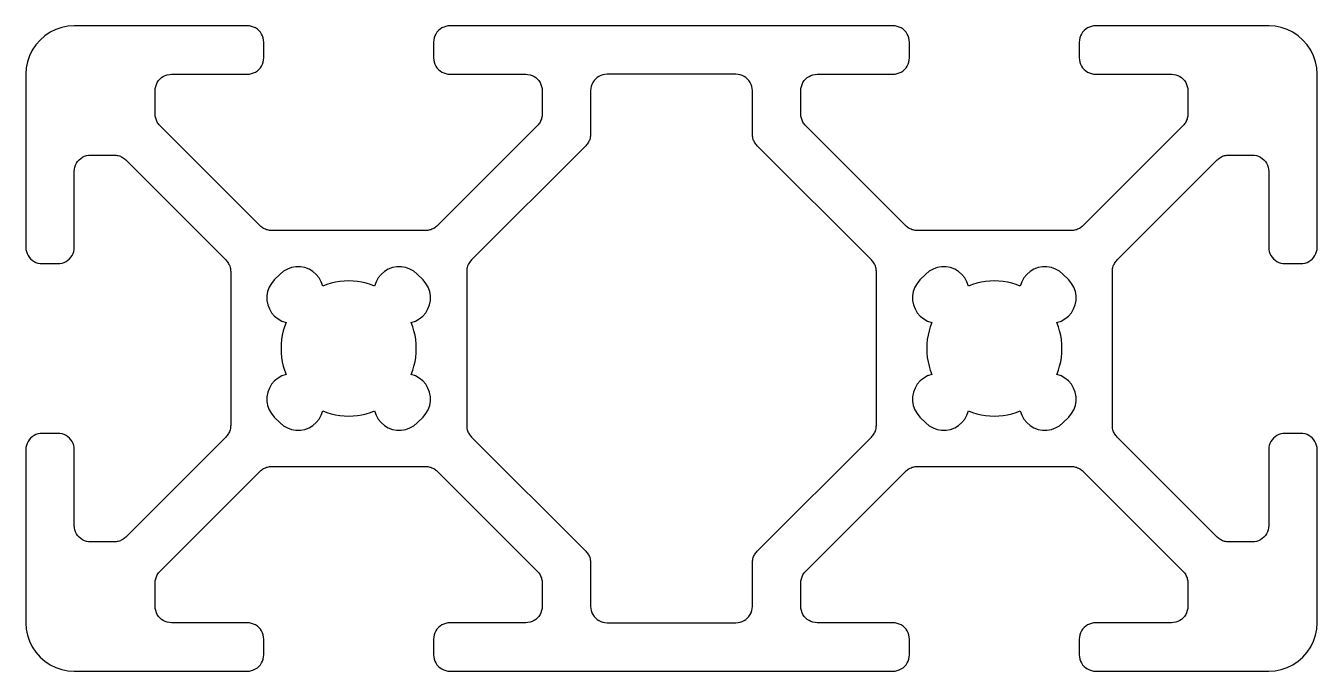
# Model space of a CAD drawing. Header units: millimetres. Extents: x 951.5 to 991.5, y 627.7 to 647.7.
import ezdxf

# ---------------------------------------------------------------- set-up
doc = ezdxf.new("R2010")
doc.units = ezdxf.units.MM

msp = doc.modelspace()

# ---------------------------------------------------------------- linework, layer by layer
for points in [[(955.771, 646.172), (955.83, 646.201), (955.893, 646.222), (955.958, 646.235), (956.025, 646.24), (958.374, 646.24), (958.44, 646.244), (958.505, 646.257), (958.568, 646.278), (958.628, 646.308), (958.683, 646.345), (958.733, 646.388), (958.777, 646.438), (958.814, 646.494), (958.843, 646.553), (958.864, 646.616), (958.877, 646.681), (958.882, 646.748), (958.882, 647.232), (958.877, 647.298), (958.864, 647.363), (958.843, 647.426), (958.814, 647.486), (958.777, 647.541), (958.733, 647.591), (958.683, 647.635), (958.628, 647.672), (958.568, 647.701), (958.505, 647.722), (958.44, 647.735), (958.374, 647.74), (953.012, 647.74), (952.816, 647.727), (952.624, 647.689), (952.438, 647.626), (952.262, 647.539), (952.099, 647.43), (951.951, 647.3), (951.822, 647.153), (951.713, 646.99), (951.626, 646.814), (951.563, 646.628), (951.525, 646.435), (951.512, 646.24), (951.512, 640.878), (951.516, 640.811), (951.529, 640.746), (951.55, 640.683), (951.58, 640.624), (951.617, 640.568), (951.661, 640.518), (951.711, 640.475), (951.766, 640.438), (951.825, 640.408), (951.888, 640.387), (951.953, 640.374), (952.02, 640.37), (952.504, 640.37), (952.57, 640.374), (952.635, 640.387), (952.698, 640.408), (952.758, 640.438), (952.813, 640.475), (952.863, 640.518), (952.907, 640.568), (952.944, 640.624), (952.973, 640.683), (952.994, 640.746), (953.007, 640.811), (953.012, 640.878), (953.012, 643.227), (953.016, 643.293), (953.029, 643.358), (953.05, 643.421), (953.08, 643.481), (953.117, 643.536), (953.161, 643.586), (953.211, 643.63), (953.266, 643.667), (953.325, 643.696), (953.388, 643.717), (953.453, 643.73), (953.52, 643.735), (954.246, 643.735), (954.279, 643.734), (954.312, 643.73), (954.345, 643.725), (954.377, 643.717), (954.409, 643.708), (954.44, 643.696), (954.47, 643.682), (954.5, 643.667), (954.528, 643.649), (954.555, 643.63), (954.581, 643.609), (954.605, 643.586), (957.708, 640.483), (957.731, 640.459), (957.752, 640.433), (957.771, 640.406), (957.789, 640.378), (957.804, 640.348), (957.818, 640.318), (957.83, 640.287), (957.839, 640.255), (957.847, 640.223), (957.852, 640.19), (957.856, 640.157), (957.857, 640.124), (957.857, 635.356), (957.856, 635.323), (957.852, 635.289), (957.847, 635.257), (957.839, 635.224), (957.83, 635.192), (957.818, 635.161), (957.804, 635.131), (957.789, 635.102), (957.771, 635.074), (957.752, 635.047), (957.731, 635.021), (957.708, 634.997), (954.605, 631.893), (954.581, 631.871), (954.555, 631.85), (954.528, 631.83), (954.5, 631.813), (954.47, 631.797), (954.44, 631.783), (954.409, 631.772), (954.377, 631.762), (954.345, 631.754), (954.312, 631.749), (954.279, 631.746), (954.246, 631.745), (953.52, 631.745), (953.453, 631.749), (953.388, 631.762), (953.325, 631.783), (953.266, 631.813), (953.211, 631.85), (953.161, 631.893), (953.117, 631.943), (953.08, 631.999), (953.05, 632.058), (953.029, 632.121), (953.016, 632.186), (953.012, 632.253), (953.012, 634.602), (953.007, 634.668), (952.994, 634.733), (952.973, 634.796), (952.944, 634.856), (952.907, 634.911), (952.863, 634.961), (952.813, 635.005), (952.758, 635.042), (952.698, 635.071), (952.635, 635.092), (952.57, 635.105), (952.504, 635.11), (952.02, 635.11), (951.953, 635.105), (951.888, 635.092), (951.825, 635.071), (951.766, 635.042), (951.711, 635.005), (951.661, 634.961), (951.617, 634.911), (951.58, 634.856), (951.55, 634.796), (951.529, 634.733), (951.516, 634.668), (951.512, 634.602), (951.512, 629.24), (951.525, 629.044), (951.563, 628.851), (951.626, 628.666), (951.713, 628.49), (951.822, 628.327), (951.951, 628.179), (952.099, 628.05), (952.262, 627.941), (952.438, 627.854), (952.624, 627.791), (952.816, 627.753), (953.012, 627.74), (958.374, 627.74), (958.44, 627.744), (958.505, 627.757), (958.568, 627.778), (958.628, 627.808), (958.683, 627.845), (958.733, 627.888), (958.777, 627.938), (958.814, 627.994), (958.843, 628.053), (958.864, 628.116), (958.877, 628.181), (958.882, 628.248), (958.882, 628.732), (958.877, 628.798), (958.864, 628.863), (958.843, 628.926), (958.814, 628.986), (958.777, 629.041), (958.733, 629.091), (958.683, 629.135), (958.628, 629.172), (958.568, 629.201), (958.505, 629.222), (958.44, 629.235), (958.374, 629.24), (956.025, 629.24), (955.958, 629.244), (955.893, 629.257), (955.83, 629.278), (955.771, 629.308), (955.716, 629.345), (955.666, 629.388), (955.622, 629.438), (955.585, 629.494), (955.555, 629.553), (955.534, 629.616), (955.521, 629.681), (955.517, 629.748), (955.517, 630.474), (955.518, 630.507), (955.521, 630.54), (955.527, 630.573), (955.534, 630.605), (955.544, 630.637), (955.555, 630.668), (955.569, 630.698), (955.585, 630.728), (955.602, 630.756), (955.622, 630.783), (955.643, 630.809), (955.666, 630.833), (958.769, 633.936), (958.793, 633.959), (958.819, 633.98), (958.846, 633.999), (958.874, 634.017), (958.903, 634.032), (958.933, 634.046), (958.965, 634.058), (958.996, 634.067), (959.029, 634.075), (959.062, 634.08), (959.095, 634.084), (959.128, 634.085), (963.896, 634.085), (963.929, 634.084), (963.962, 634.08), (963.995, 634.075), (964.027, 634.067), (964.059, 634.058), (964.09, 634.046), (964.12, 634.032), (964.15, 634.017), (964.178, 633.999), (964.205, 633.98), (964.231, 633.959), (964.255, 633.936), (967.358, 630.833), (967.381, 630.809), (967.402, 630.783), (967.421, 630.756), (967.439, 630.728), (967.454, 630.698), (967.468, 630.668), (967.48, 630.637), (967.489, 630.605), (967.497, 630.573), (967.502, 630.54), (967.506, 630.507), (967.507, 630.474), (967.507, 629.748), (967.502, 629.681), (967.489, 629.616), (967.468, 629.553), (967.439, 629.494), (967.402, 629.438), (967.358, 629.388), (967.308, 629.345), (967.253, 629.308), (967.193, 629.278), (967.13, 629.257), (967.065, 629.244), (966.999, 629.24), (964.65, 629.24), (964.583, 629.235), (964.518, 629.222), (964.455, 629.201), (964.396, 629.172), (964.341, 629.135), (964.291, 629.091), (964.247, 629.041), (964.21, 628.986), (964.18, 628.926), (964.159, 628.863), (964.146, 628.798), (964.142, 628.732), (964.142, 628.248), (964.146, 628.181), (964.159, 628.116), (964.18, 628.053), (964.21, 627.994), (964.247, 627.938), (964.291, 627.888), (964.341, 627.845), (964.396, 627.808), (964.455, 627.778), (964.518, 627.757), (964.583, 627.744), (964.65, 627.74), (978.374, 627.74), (978.44, 627.744), (978.505, 627.757), (978.568, 627.778), (978.628, 627.808), (978.683, 627.845), (978.733, 627.888), (978.777, 627.938), (978.814, 627.994), (978.843, 628.053), (978.864, 628.116), (978.877, 628.181), (978.882, 628.248), (978.882, 628.732), (978.877, 628.798), (978.864, 628.863), (978.843, 628.926), (978.814, 628.986), (978.777, 629.041), (978.733, 629.091), (978.683, 629.135), (978.628, 629.172), (978.568, 629.201), (978.505, 629.222), (978.44, 629.235), (978.374, 629.24), (976.025, 629.24), (975.958, 629.244), (975.893, 629.257), (975.83, 629.278), (975.771, 629.308), (975.716, 629.345), (975.666, 629.388), (975.622, 629.438), (975.585, 629.494), (975.555, 629.553), (975.534, 629.616), (975.521, 629.681), (975.517, 629.748), (975.517, 630.474), (975.518, 630.507), (975.521, 630.54), (975.527, 630.573), (975.534, 630.605), (975.544, 630.637), (975.555, 630.668), (975.569, 630.698), (975.585, 630.728), (975.602, 630.756), (975.622, 630.783), (975.643, 630.809), (975.666, 630.833), (978.769, 633.936), (978.793, 633.959), (978.819, 633.98), (978.846, 633.999), (978.874, 634.017), (978.903, 634.032), (978.933, 634.046), (978.965, 634.058), (978.996, 634.067), (979.029, 634.075), (979.062, 634.08), (979.095, 634.084), (979.128, 634.085), (983.896, 634.085), (983.929, 634.084), (983.962, 634.08), (983.995, 634.075), (984.027, 634.067), (984.059, 634.058), (984.09, 634.046), (984.12, 634.032), (984.15, 634.017), (984.178, 633.999), (984.205, 633.98), (984.231, 633.959), (984.255, 633.936), (987.358, 630.833), (987.381, 630.809), (987.402, 630.783), (987.421, 630.756), (987.439, 630.728), (987.454, 630.698), (987.468, 630.668), (987.48, 630.637), (987.489, 630.605), (987.497, 630.573), (987.502, 630.54), (987.506, 630.507), (987.507, 630.474), (987.507, 629.748), (987.502, 629.681), (987.489, 629.616), (987.468, 629.553), (987.439, 629.494), (987.402, 629.438), (987.358, 629.388), (987.308, 629.345), (987.253, 629.308), (987.193, 629.278), (987.13, 629.257), (987.065, 629.244), (986.999, 629.24), (984.65, 629.24), (984.583, 629.235), (984.518, 629.222), (984.455, 629.201), (984.396, 629.172), (984.341, 629.135), (984.291, 629.091), (984.247, 629.041), (984.21, 628.986), (984.18, 628.926), (984.159, 628.863), (984.146, 628.798), (984.142, 628.732), (984.142, 628.248), (984.146, 628.181), (984.159, 628.116), (984.18, 628.053), (984.21, 627.994), (984.247, 627.938), (984.291, 627.888), (984.341, 627.845), (984.396, 627.808), (984.455, 627.778), (984.518, 627.757), (984.583, 627.744), (984.65, 627.74), (990.012, 627.74), (990.208, 627.753), (990.4, 627.791), (990.586, 627.854), (990.762, 627.941), (990.925, 628.05), (991.072, 628.179), (991.202, 628.327), (991.311, 628.49), (991.398, 628.666), (991.461, 628.851), (991.499, 629.044), (991.512, 629.24), (991.512, 634.602), (991.507, 634.668), (991.494, 634.733), (991.473, 634.796), (991.444, 634.856), (991.407, 634.911), (991.363, 634.961), (991.313, 635.005), (991.258, 635.042), (991.198, 635.071), (991.135, 635.092), (991.07, 635.105), (991.004, 635.11), (990.52, 635.11), (990.453, 635.105), (990.388, 635.092), (990.325, 635.071), (990.266, 635.042), (990.211, 635.005), (990.161, 634.961), (990.117, 634.911), (990.08, 634.856), (990.05, 634.796), (990.029, 634.733), (990.016, 634.668), (990.012, 634.602), (990.012, 632.253), (990.007, 632.186), (989.994, 632.121), (989.973, 632.058), (989.944, 631.999), (989.907, 631.943), (989.863, 631.893), (989.813, 631.85), (989.758, 631.813), (989.698, 631.783), (989.635, 631.762), (989.57, 631.749), (989.504, 631.745), (988.778, 631.745), (988.745, 631.746), (988.712, 631.749), (988.679, 631.754), (988.646, 631.762), (988.615, 631.772), (988.583, 631.783), (988.553, 631.797), (988.524, 631.813), (988.496, 631.83), (988.469, 631.85), (988.443, 631.871), (988.419, 631.893), (985.316, 634.997), (985.293, 635.021), (985.272, 635.047), (985.252, 635.074), (985.235, 635.102), (985.219, 635.131), (985.205, 635.161), (985.194, 635.192), (985.184, 635.224), (985.177, 635.257), (985.171, 635.289), (985.168, 635.323), (985.167, 635.356), (985.167, 640.124), (985.168, 640.157), (985.171, 640.19), (985.177, 640.223), (985.184, 640.255), (985.194, 640.287), (985.205, 640.318), (985.219, 640.348), (985.235, 640.378), (985.252, 640.406), (985.272, 640.433), (985.293, 640.459), (985.316, 640.483), (988.419, 643.586), (988.443, 643.609), (988.469, 643.63), (988.496, 643.649), (988.524, 643.667), (988.553, 643.682), (988.583, 643.696), (988.615, 643.708), (988.646, 643.717), (988.679, 643.725), (988.712, 643.73), (988.745, 643.734), (988.778, 643.735), (989.504, 643.735), (989.57, 643.73), (989.635, 643.717), (989.698, 643.696), (989.758, 643.667), (989.813, 643.63), (989.863, 643.586), (989.907, 643.536), (989.944, 643.481), (989.973, 643.421), (989.994, 643.358), (990.007, 643.293), (990.012, 643.227), (990.012, 640.878), (990.016, 640.811), (990.029, 640.746), (990.05, 640.683), (990.08, 640.624), (990.117, 640.568), (990.161, 640.518), (990.211, 640.475), (990.266, 640.438), (990.325, 640.408), (990.388, 640.387), (990.453, 640.374), (990.52, 640.37), (991.004, 640.37), (991.07, 640.374), (991.135, 640.387), (991.198, 640.408), (991.258, 640.438), (991.313, 640.475), (991.363, 640.518), (991.407, 640.568), (991.444, 640.624), (991.473, 640.683), (991.494, 640.746), (991.507, 640.811), (991.512, 640.878), (991.512, 646.24), (991.499, 646.435), (991.461, 646.628), (991.398, 646.814), (991.311, 646.99), (991.202, 647.153), (991.072, 647.3), (990.925, 647.43), (990.762, 647.539), (990.586, 647.626), (990.4, 647.689), (990.208, 647.727), (990.012, 647.74), (984.65, 647.74), (984.583, 647.735), (984.518, 647.722), (984.455, 647.701), (984.396, 647.672), (984.341, 647.635), (984.291, 647.591), (984.247, 647.541), (984.21, 647.486), (984.18, 647.426), (984.159, 647.363), (984.146, 647.298), (984.142, 647.232), (984.142, 646.748), (984.146, 646.681), (984.159, 646.616), (984.18, 646.553), (984.21, 646.494), (984.247, 646.438), (984.291, 646.388), (984.341, 646.345), (984.396, 646.308), (984.455, 646.278), (984.518, 646.257), (984.583, 646.244), (984.65, 646.24), (986.999, 646.24), (987.065, 646.235), (987.13, 646.222), (987.193, 646.201), (987.253, 646.172), (987.308, 646.135), (987.358, 646.091), (987.402, 646.041), (987.439, 645.986), (987.468, 645.926), (987.489, 645.863), (987.502, 645.798), (987.507, 645.732), (987.507, 645.006), (987.506, 644.973), (987.502, 644.939), (987.497, 644.907), (987.489, 644.874), (987.48, 644.842), (987.468, 644.811), (987.454, 644.781), (987.439, 644.752), (987.421, 644.724), (987.402, 644.697), (987.381, 644.671), (987.358, 644.647), (984.255, 641.543), (984.231, 641.521), (984.205, 641.5), (984.178, 641.48), (984.15, 641.463), (984.12, 641.447), (984.09, 641.433), (984.059, 641.422), (984.027, 641.412), (983.995, 641.404), (983.962, 641.399), (983.929, 641.396), (983.896, 641.395), (979.128, 641.395), (979.095, 641.396), (979.062, 641.399), (979.029, 641.404), (978.996, 641.412), (978.965, 641.422), (978.933, 641.433), (978.903, 641.447), (978.874, 641.463), (978.846, 641.48), (978.819, 641.5), (978.793, 641.521), (978.769, 641.543), (975.666, 644.647), (975.643, 644.671), (975.622, 644.697), (975.602, 644.724), (975.585, 644.752), (975.569, 644.781), (975.555, 644.811), (975.544, 644.842), (975.534, 644.874), (975.527, 644.907), (975.521, 644.939), (975.518, 644.973), (975.517, 645.006), (975.517, 645.732), (975.521, 645.798), (975.534, 645.863), (975.555, 645.926), (975.585, 645.986), (975.622, 646.041), (975.666, 646.091), (975.716, 646.135), (975.771, 646.172), (975.83, 646.201), (975.893, 646.222), (975.958, 646.235), (976.025, 646.24), (978.374, 646.24), (978.44, 646.244), (978.505, 646.257), (978.568, 646.278), (978.628, 646.308), (978.683, 646.345), (978.733, 646.388), (978.777, 646.438), (978.814, 646.494), (978.843, 646.553), (978.864, 646.616), (978.877, 646.681), (978.882, 646.748), (978.882, 647.232), (978.877, 647.298), (978.864, 647.363), (978.843, 647.426), (978.814, 647.486), (978.777, 647.541), (978.733, 647.591), (978.683, 647.635), (978.628, 647.672), (978.568, 647.701), (978.505, 647.722), (978.44, 647.735), (978.374, 647.74), (964.65, 647.74), (964.583, 647.735), (964.518, 647.722), (964.455, 647.701), (964.396, 647.672), (964.341, 647.635), (964.291, 647.591), (964.247, 647.541), (964.21, 647.486), (964.18, 647.426), (964.159, 647.363), (964.146, 647.298), (964.142, 647.232), (964.142, 646.748), (964.146, 646.681), (964.159, 646.616), (964.18, 646.553), (964.21, 646.494), (964.247, 646.438), (964.291, 646.388), (964.341, 646.345), (964.396, 646.308), (964.455, 646.278), (964.518, 646.257), (964.583, 646.244), (964.65, 646.24), (966.999, 646.24), (967.065, 646.235), (967.13, 646.222), (967.193, 646.201), (967.253, 646.172), (967.308, 646.135), (967.358, 646.091), (967.402, 646.041), (967.439, 645.986), (967.468, 645.926), (967.489, 645.863), (967.502, 645.798), (967.507, 645.732), (967.507, 645.006), (967.506, 644.973), (967.502, 644.939), (967.497, 644.907), (967.489, 644.874), (967.48, 644.842), (967.468, 644.811), (967.454, 644.781), (967.439, 644.752), (967.421, 644.724), (967.402, 644.697), (967.381, 644.671), (967.358, 644.647), (964.255, 641.543), (964.231, 641.521), (964.205, 641.5), (964.178, 641.48), (964.15, 641.463), (964.12, 641.447), (964.09, 641.433), (964.059, 641.422), (964.027, 641.412), (963.995, 641.404), (963.962, 641.399), (963.929, 641.396), (963.896, 641.395), (959.128, 641.395), (959.095, 641.396), (959.062, 641.399), (959.029, 641.404), (958.996, 641.412), (958.965, 641.422), (958.933, 641.433), (958.903, 641.447), (958.874, 641.463), (958.846, 641.48), (958.819, 641.5), (958.793, 641.521), (958.769, 641.543), (955.666, 644.647), (955.643, 644.671), (955.622, 644.697), (955.602, 644.724), (955.585, 644.752), (955.569, 644.781), (955.555, 644.811), (955.544, 644.842), (955.534, 644.874), (955.527, 644.907), (955.521, 644.939), (955.518, 644.973), (955.517, 645.006), (955.517, 645.732), (955.521, 645.798), (955.534, 645.863), (955.555, 645.926), (955.585, 645.986), (955.622, 646.041), (955.666, 646.091), (955.716, 646.135)], [(973.763, 646.172), (973.703, 646.201), (973.64, 646.222), (973.575, 646.235), (973.509, 646.24), (969.515, 646.24), (969.448, 646.235), (969.383, 646.222), (969.32, 646.201), (969.261, 646.172), (969.206, 646.135), (969.156, 646.091), (969.112, 646.041), (969.075, 645.986), (969.045, 645.926), (969.024, 645.863), (969.011, 645.798), (969.007, 645.732), (969.007, 644.384), (969.006, 644.351), (969.002, 644.318), (968.997, 644.285), (968.989, 644.253), (968.98, 644.221), (968.968, 644.19), (968.954, 644.16), (968.939, 644.13), (968.921, 644.102), (968.902, 644.075), (968.881, 644.05), (968.858, 644.025), (965.316, 640.483), (965.293, 640.459), (965.272, 640.433), (965.252, 640.406), (965.235, 640.378), (965.219, 640.348), (965.205, 640.318), (965.194, 640.287), (965.184, 640.255), (965.177, 640.223), (965.171, 640.19), (965.168, 640.157), (965.167, 640.124), (965.167, 635.356), (965.168, 635.323), (965.171, 635.289), (965.177, 635.257), (965.184, 635.224), (965.194, 635.192), (965.205, 635.161), (965.219, 635.131), (965.235, 635.102), (965.252, 635.074), (965.272, 635.047), (965.293, 635.021), (965.316, 634.997), (968.858, 631.454), (968.881, 631.43), (968.902, 631.404), (968.921, 631.377), (968.939, 631.349), (968.954, 631.32), (968.968, 631.289), (968.98, 631.258), (968.989, 631.226), (968.997, 631.194), (969.002, 631.161), (969.006, 631.128), (969.007, 631.095), (969.007, 629.748), (969.011, 629.681), (969.024, 629.616), (969.045, 629.553), (969.075, 629.494), (969.112, 629.438), (969.156, 629.388), (969.206, 629.345), (969.261, 629.308), (969.32, 629.278), (969.383, 629.257), (969.448, 629.244), (969.515, 629.24), (973.509, 629.24), (973.575, 629.244), (973.64, 629.257), (973.703, 629.278), (973.763, 629.308), (973.818, 629.345), (973.868, 629.388), (973.912, 629.438), (973.949, 629.494), (973.978, 629.553), (973.999, 629.616), (974.012, 629.681), (974.017, 629.748), (974.017, 631.095), (974.018, 631.128), (974.021, 631.161), (974.027, 631.194), (974.034, 631.226), (974.044, 631.258), (974.055, 631.289), (974.069, 631.32), (974.085, 631.349), (974.102, 631.377), (974.122, 631.404), (974.143, 631.43), (974.166, 631.454), (977.708, 634.997), (977.731, 635.021), (977.752, 635.047), (977.771, 635.074), (977.789, 635.102), (977.804, 635.131), (977.818, 635.161), (977.83, 635.192), (977.839, 635.224), (977.847, 635.257), (977.852, 635.289), (977.856, 635.323), (977.857, 635.356), (977.857, 640.124), (977.856, 640.157), (977.852, 640.19), (977.847, 640.223), (977.839, 640.255), (977.83, 640.287), (977.818, 640.318), (977.804, 640.348), (977.789, 640.378), (977.771, 640.406), (977.752, 640.433), (977.731, 640.459), (977.708, 640.483), (974.166, 644.025), (974.143, 644.05), (974.122, 644.075), (974.102, 644.102), (974.085, 644.13), (974.069, 644.16), (974.055, 644.19), (974.044, 644.221), (974.034, 644.253), (974.027, 644.285), (974.021, 644.318), (974.018, 644.351), (974.017, 644.384), (974.017, 645.732), (974.012, 645.798), (973.999, 645.863), (973.978, 645.926), (973.949, 645.986), (973.912, 646.041), (973.868, 646.091), (973.818, 646.135)], [(961.238, 635.662), (961.374, 635.649), (961.512, 635.644), (961.649, 635.649), (961.786, 635.662), (961.922, 635.685), (962.056, 635.716), (962.187, 635.756), (962.316, 635.805), (962.36, 635.673), (962.427, 635.552), (962.515, 635.444), (962.619, 635.354), (962.739, 635.283), (962.868, 635.234), (963.004, 635.208), (963.143, 635.207), (963.28, 635.23), (963.41, 635.277), (963.53, 635.346), (963.637, 635.435), (963.816, 635.615), (963.905, 635.721), (963.974, 635.841), (964.021, 635.972), (964.044, 636.108), (964.043, 636.247), (964.018, 636.383), (963.969, 636.513), (963.898, 636.632), (963.807, 636.737), (963.699, 636.824), (963.578, 636.891), (963.447, 636.936), (963.495, 637.064), (963.535, 637.196), (963.567, 637.33), (963.589, 637.465), (963.603, 637.602), (963.607, 637.74), (963.603, 637.877), (963.589, 638.014), (963.567, 638.15), (963.535, 638.283), (963.495, 638.415), (963.447, 638.544), (963.578, 638.588), (963.699, 638.655), (963.807, 638.743), (963.898, 638.847), (963.969, 638.966), (964.018, 639.096), (964.043, 639.232), (964.044, 639.371), (964.021, 639.508), (963.974, 639.638), (963.905, 639.758), (963.816, 639.865), (963.637, 640.044), (963.53, 640.133), (963.41, 640.202), (963.28, 640.249), (963.143, 640.272), (963.004, 640.271), (962.868, 640.246), (962.739, 640.197), (962.619, 640.126), (962.515, 640.035), (962.427, 639.927), (962.36, 639.806), (962.316, 639.675), (962.187, 639.723), (962.056, 639.763), (961.922, 639.795), (961.786, 639.817), (961.649, 639.831), (961.512, 639.835), (961.374, 639.831), (961.238, 639.817), (961.102, 639.795), (960.968, 639.763), (960.836, 639.723), (960.708, 639.675), (960.663, 639.806), (960.596, 639.927), (960.509, 640.035), (960.404, 640.126), (960.285, 640.197), (960.155, 640.246), (960.019, 640.271), (959.88, 640.272), (959.744, 640.249), (959.613, 640.202), (959.493, 640.133), (959.387, 640.044), (959.207, 639.865), (959.118, 639.758), (959.049, 639.638), (959.002, 639.508), (958.979, 639.371), (958.98, 639.232), (959.006, 639.096), (959.055, 638.966), (959.126, 638.847), (959.216, 638.743), (959.324, 638.655), (959.445, 638.588), (959.577, 638.544), (959.528, 638.415), (959.488, 638.283), (959.457, 638.15), (959.434, 638.014), (959.421, 637.877), (959.416, 637.74), (959.421, 637.602), (959.434, 637.465), (959.457, 637.33), (959.488, 637.196), (959.528, 637.064), (959.577, 636.936), (959.445, 636.891), (959.324, 636.824), (959.216, 636.737), (959.126, 636.632), (959.055, 636.513), (959.006, 636.383), (958.98, 636.247), (958.979, 636.108), (959.002, 635.972), (959.049, 635.841), (959.118, 635.721), (959.207, 635.615), (959.387, 635.435), (959.493, 635.346), (959.613, 635.277), (959.744, 635.23), (959.88, 635.207), (960.019, 635.208), (960.155, 635.234), (960.285, 635.283), (960.404, 635.354), (960.509, 635.444), (960.596, 635.552), (960.663, 635.673), (960.708, 635.805), (960.836, 635.756), (960.968, 635.716), (961.102, 635.685)], [(979.434, 638.014), (979.421, 637.877), (979.416, 637.74), (979.421, 637.602), (979.434, 637.465), (979.457, 637.33), (979.488, 637.196), (979.528, 637.064), (979.577, 636.936), (979.445, 636.891), (979.324, 636.824), (979.216, 636.737), (979.126, 636.632), (979.055, 636.513), (979.006, 636.383), (978.98, 636.247), (978.979, 636.108), (979.002, 635.972), (979.049, 635.841), (979.118, 635.721), (979.207, 635.615), (979.387, 635.435), (979.493, 635.346), (979.613, 635.277), (979.744, 635.23), (979.88, 635.207), (980.019, 635.208), (980.155, 635.234), (980.285, 635.283), (980.404, 635.354), (980.509, 635.444), (980.596, 635.552), (980.663, 635.673), (980.708, 635.805), (980.836, 635.756), (980.968, 635.716), (981.102, 635.685), (981.238, 635.662), (981.374, 635.649), (981.512, 635.644), (981.649, 635.649), (981.786, 635.662), (981.922, 635.685), (982.056, 635.716), (982.187, 635.756), (982.316, 635.805), (982.36, 635.673), (982.427, 635.552), (982.515, 635.444), (982.619, 635.354), (982.739, 635.283), (982.868, 635.234), (983.004, 635.208), (983.143, 635.207), (983.28, 635.23), (983.41, 635.277), (983.53, 635.346), (983.637, 635.435), (983.816, 635.615), (983.905, 635.721), (983.974, 635.841), (984.021, 635.972), (984.044, 636.108), (984.043, 636.247), (984.018, 636.383), (983.969, 636.513), (983.898, 636.632), (983.807, 636.737), (983.699, 636.824), (983.578, 636.891), (983.447, 636.936), (983.495, 637.064), (983.535, 637.196), (983.567, 637.33), (983.589, 637.465), (983.603, 637.602), (983.607, 637.74), (983.603, 637.877), (983.589, 638.014), (983.567, 638.15), (983.535, 638.283), (983.495, 638.415), (983.447, 638.544), (983.578, 638.588), (983.699, 638.655), (983.807, 638.743), (983.898, 638.847), (983.969, 638.966), (984.018, 639.096), (984.043, 639.232), (984.044, 639.371), (984.021, 639.508), (983.974, 639.638), (983.905, 639.758), (983.816, 639.865), (983.637, 640.044), (983.53, 640.133), (983.41, 640.202), (983.28, 640.249), (983.143, 640.272), (983.004, 640.271), (982.868, 640.246), (982.739, 640.197), (982.619, 640.126), (982.515, 640.035), (982.427, 639.927), (982.36, 639.806), (982.316, 639.675), (982.187, 639.723), (982.056, 639.763), (981.922, 639.795), (981.786, 639.817), (981.649, 639.831), (981.512, 639.835), (981.374, 639.831), (981.238, 639.817), (981.102, 639.795), (980.968, 639.763), (980.836, 639.723), (980.708, 639.675), (980.663, 639.806), (980.596, 639.927), (980.509, 640.035), (980.404, 640.126), (980.285, 640.197), (980.155, 640.246), (980.019, 640.271), (979.88, 640.272), (979.744, 640.249), (979.613, 640.202), (979.493, 640.133), (979.387, 640.044), (979.207, 639.865), (979.118, 639.758), (979.049, 639.638), (979.002, 639.508), (978.979, 639.371), (978.98, 639.232), (979.006, 639.096), (979.055, 638.966), (979.126, 638.847), (979.216, 638.743), (979.324, 638.655), (979.445, 638.588), (979.577, 638.544), (979.528, 638.415), (979.488, 638.283), (979.457, 638.15)]]:
    msp.add_lwpolyline(points, close=True)

doc.saveas('drawing.dxf')
